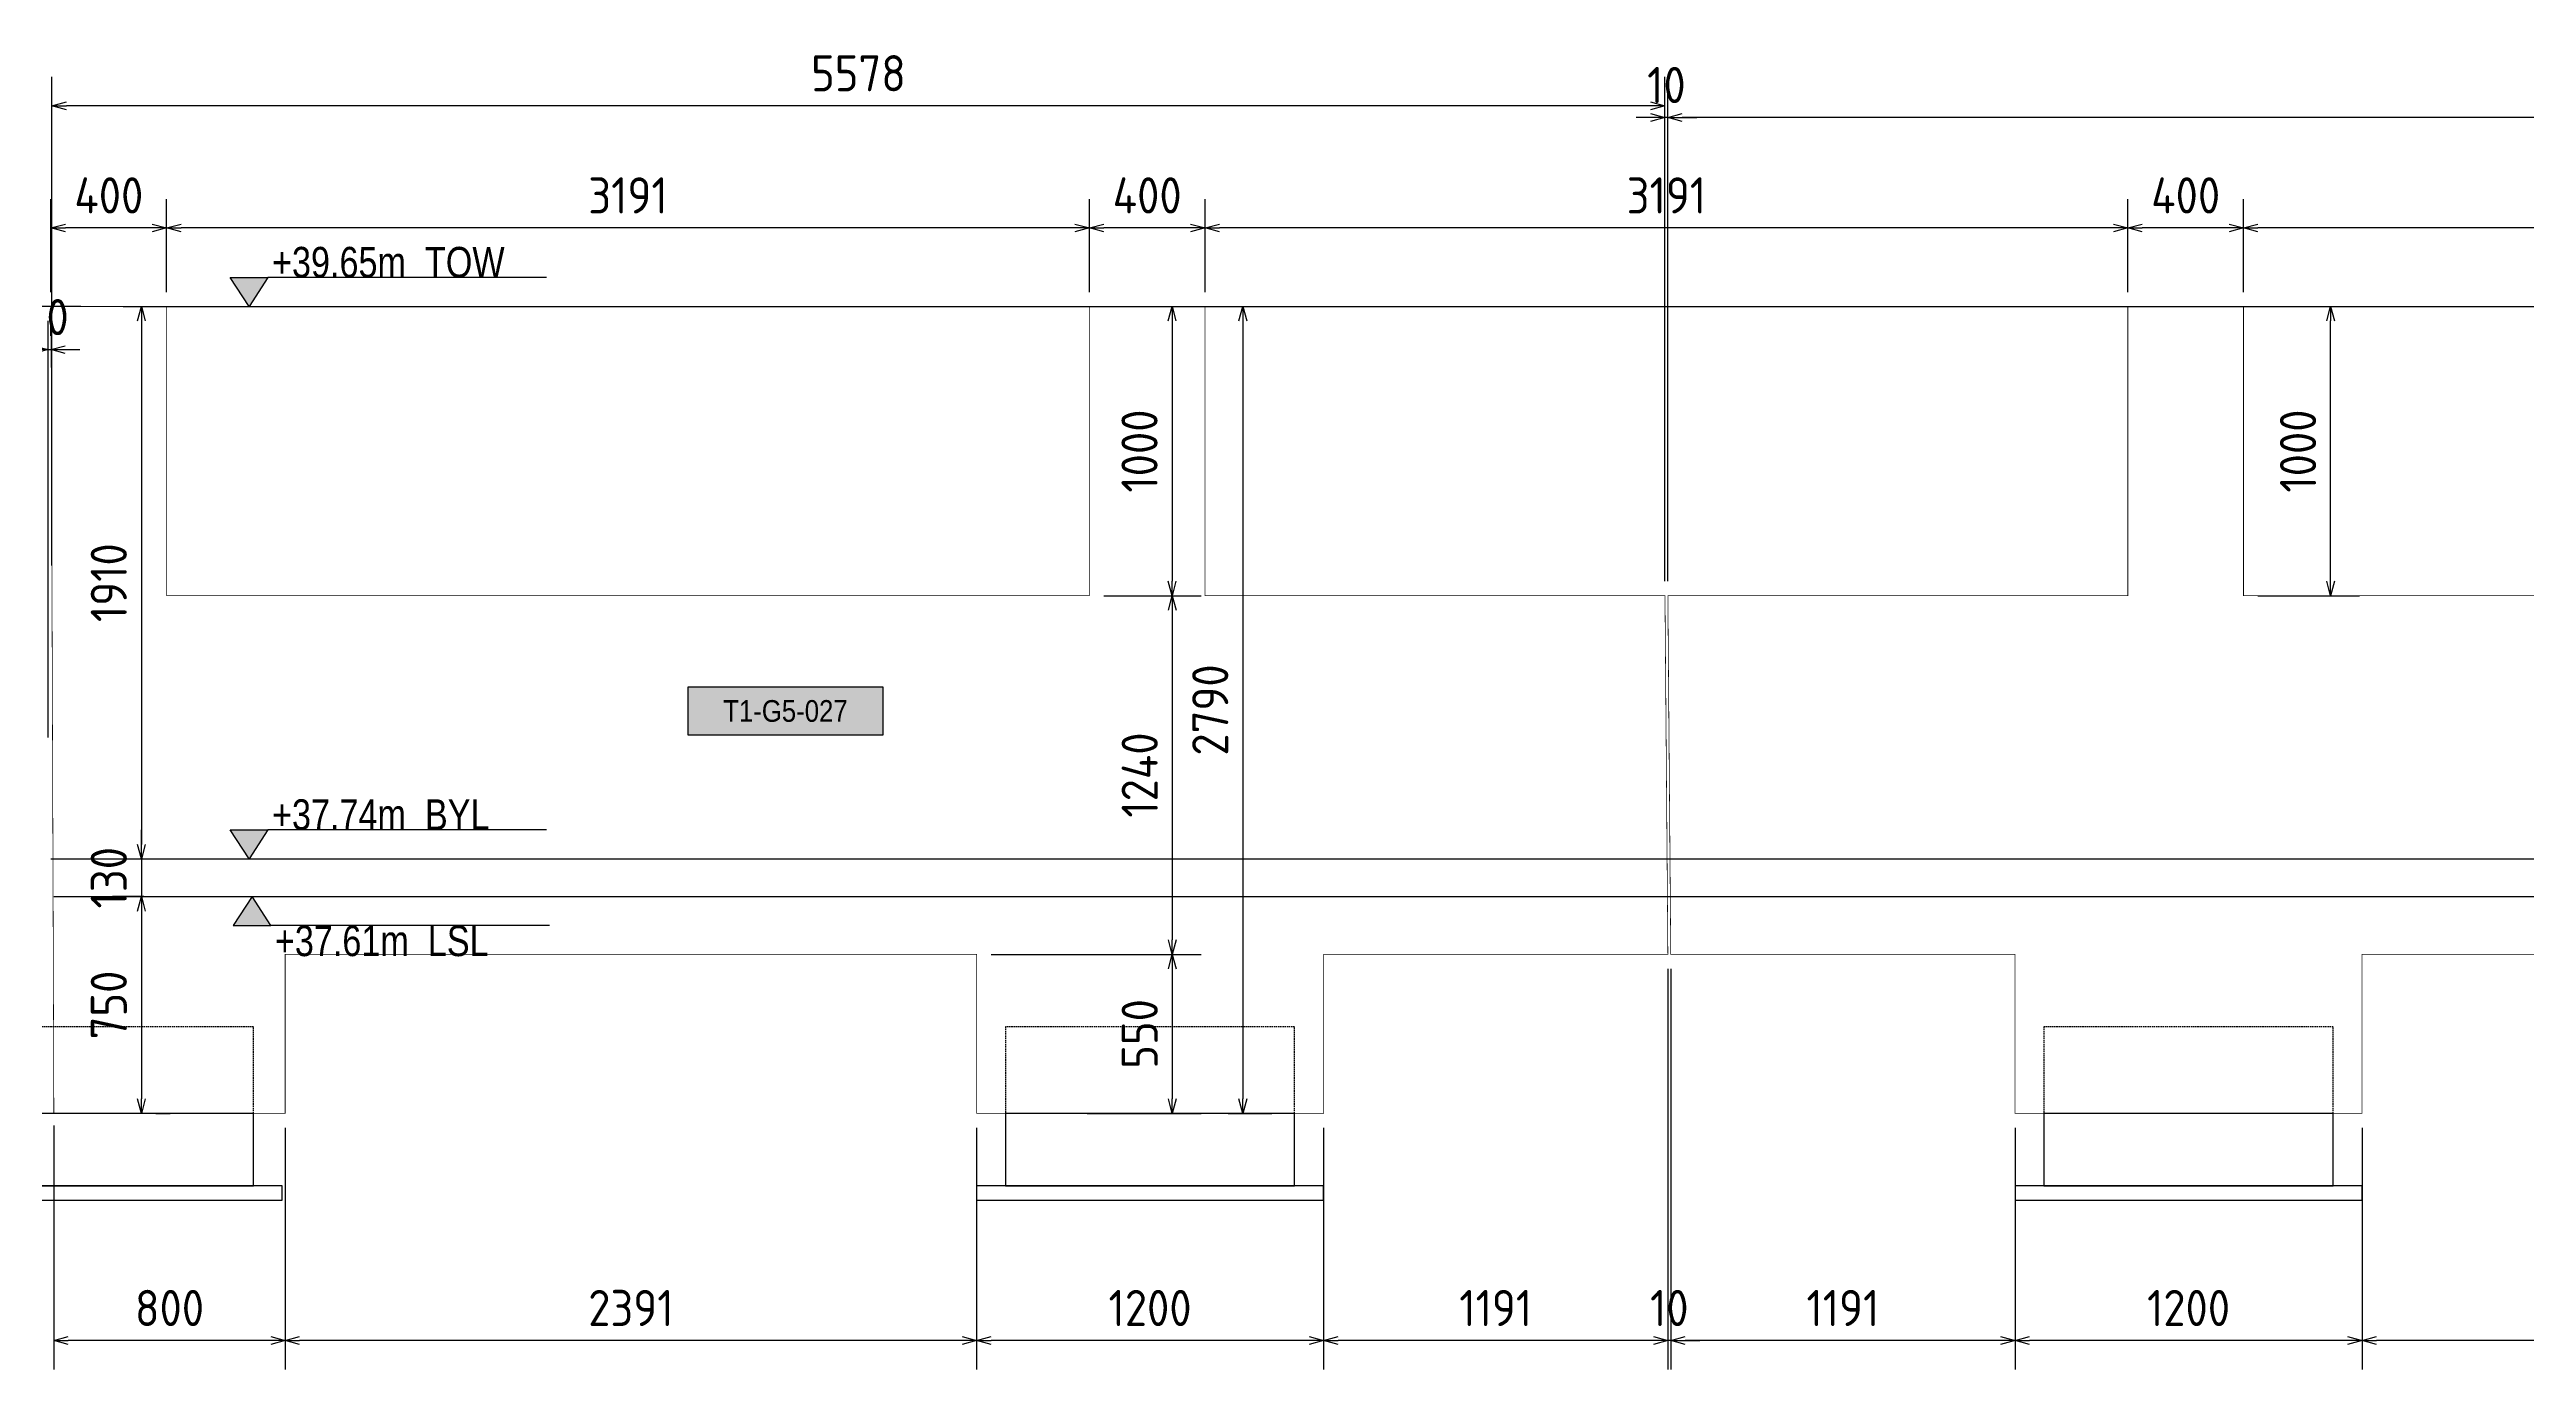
# Model space of a CAD drawing. Header units: centimetres. Extents: x -6122352 to 4157695, y -1694241 to 1947892.
# Drawn here: x 3347518 to 3356084, y -39688 to -35124 of the extents above; entities that cross this region are included whole.
import ezdxf
from ezdxf.enums import TextEntityAlignment as Align

# ---------------------------------------------------------------- set-up
doc = ezdxf.new("R2010")
doc.units = ezdxf.units.CM
doc.header["$MEASUREMENT"] = 0
doc.header["$PDMODE"] = 66
doc.header["$PDSIZE"] = 100
doc.linetypes.add('23585-XR-AR-END-SETTING OUT PLAN$0$HIDDEN', pattern=[0.375, 0.25, -0.125])
doc.linetypes.add('DASHED2', pattern=[0.375, 0.25, -0.125])
for name, color, linetype in [('0-T1-NEW', 7, 'Continuous'), ('00-MI-DIM', 7, 'Continuous'), ('@MI-TYPE-01', 30, 'Continuous'), ('@MI-TYPE-02', 6, 'Continuous'), ('JML-Dimension', 1, 'Continuous'), ('PANEL-TAGS', 7, 'Continuous'), ('SECTION', 130, 'Continuous')]:
    doc.layers.add(name, color=color, linetype=linetype)
doc.styles.add('PANELTAG_STYLE', font='arial.ttf')
doc.styles.add('Schueco-BEMSTIL', font='isocpeur.ttf', dxfattribs={"width": 0.9})
doc.styles.add('txt-Pisa-std', font='arial.ttf', dxfattribs={"width": 0.8})
doc.dimstyles.new('MI- JWC-TXT-2.5 MM', dxfattribs={"dimscale": 1.5, "dimtxt": 2.5, "dimasz": 1, "dimexe": 2, "dimexo": 1, "dimgap": 1, "dimtad": 1, "dimdec": 0, "dimdsep": 46, "dimtxsty": 'Schueco-BEMSTIL', "dimblk": 'OPEN30', "dimcen": 0, "dimdle": 2, "dimclrd": 140, "dimclre": 8, "dimclrt": 40, "dimadec": 0, "dimazin": 2, "dimtfac": 1, "dimtdec": 0, "dimtix": 1, "dimtmove": 2, "dimatfit": 3, "dimldrblk": 'OPEN', "dimfxl": 2, "dimlwd": -1, "dimlwe": -1, "dimarcsym": 0})

# ---------------------------------------------------------------- blocks, each defined once
blk = doc.blocks.new('_Open30')
at = {"color": 0, "linetype": 'ByBlock', "lineweight": -2}
for p, q in [((-1, 0.27), (0, 0)), ((0, 0), (-1, -0.27)), ((0, 0), (-1, 0))]:
    blk.add_line(p, q, dxfattribs=at)
blk = doc.blocks.new('*D2939')
at = {"layer": '00-MI-DIM', "color": 8, "transparency": 16777216}
for p, q in [((3355105.3, -35962), (3355105.3, -35640.4)), ((3358296.2, -35962), (3358296.2, -35640.4))]:
    blk.add_line(p, q, dxfattribs=at)
at = {"layer": '00-MI-DIM', "color": 140, "transparency": 16777216}
blk.add_line((3358246.2, -35740.4), (3355155.3, -35740.4), dxfattribs=at)
at = {"layer": 'Defpoints', "color": 0, "transparency": 16777216}
for p in [(3355105.3, -35740.4), (3355105.3, -36012), (3358296.2, -36012)]:
    blk.add_point(p, dxfattribs=at)
at = {"layer": '00-MI-DIM', "color": 140, "transparency": 16777216, "xscale": 50, "yscale": 50, "zscale": 50, "rotation": 180}
blk.add_blockref('_Open30', (3355105.3, -35740.4), dxfattribs=at)
at = {"layer": '00-MI-DIM', "color": 140, "transparency": 16777216, "xscale": 50, "yscale": 50, "zscale": 50}
blk.add_blockref('_Open30', (3358296.2, -35740.4), dxfattribs=at)
at = {"layer": '00-MI-DIM', "color": 40, "transparency": 16777216, "insert": (3356700.8, -35627.9), "char_height": 125, "attachment_point": 5, "style": 'Schueco-BEMSTIL'}
blk.add_mtext('3191', dxfattribs=at)
blk = doc.blocks.new('_Open')
at = {"color": 0, "linetype": 'ByBlock', "lineweight": -2}
for p, q in [((-1, 0.2), (0, 0)), ((-1, -0.2), (0, 0)), ((0, 0), (-1, 0))]:
    blk.add_line(p, q, dxfattribs=at)
blk = doc.blocks.new('*D2940')
at = {"layer": '00-MI-DIM', "color": 8, "transparency": 16777216}
for p, q in [((3354705.3, -35962), (3354705.3, -35640.4)), ((3355105.3, -35962), (3355105.3, -35640.4))]:
    blk.add_line(p, q, dxfattribs=at)
at = {"layer": '00-MI-DIM', "color": 140, "transparency": 16777216}
blk.add_line((3355055.3, -35740.4), (3354755.3, -35740.4), dxfattribs=at)
at = {"layer": 'Defpoints', "color": 0, "transparency": 16777216}
for p in [(3354705.3, -35740.4), (3354705.3, -36012), (3355105.3, -36012)]:
    blk.add_point(p, dxfattribs=at)
at = {"layer": '00-MI-DIM', "color": 140, "transparency": 16777216, "xscale": 50, "yscale": 50, "zscale": 50, "rotation": 180}
blk.add_blockref('_Open30', (3354705.3, -35740.4), dxfattribs=at)
at = {"layer": '00-MI-DIM', "color": 140, "transparency": 16777216, "xscale": 50, "yscale": 50, "zscale": 50}
blk.add_blockref('_Open30', (3355105.3, -35740.4), dxfattribs=at)
at = {"layer": '00-MI-DIM', "color": 40, "transparency": 16777216, "insert": (3354905.3, -35627.9), "char_height": 125, "attachment_point": 5, "style": 'Schueco-BEMSTIL'}
blk.add_mtext('400', dxfattribs=at)
blk = doc.blocks.new('*D2941')
at = {"layer": '00-MI-DIM', "color": 8, "transparency": 16777216}
for p, q in [((3351513.9, -35962), (3351513.9, -35640.4)), ((3354705.3, -35962), (3354705.3, -35640.4))]:
    blk.add_line(p, q, dxfattribs=at)
at = {"layer": '00-MI-DIM', "color": 140, "transparency": 16777216}
blk.add_line((3354655.3, -35740.4), (3351563.9, -35740.4), dxfattribs=at)
at = {"layer": 'Defpoints', "color": 0, "transparency": 16777216}
for p in [(3351513.9, -35740.4), (3351513.9, -36012), (3354705.3, -36012)]:
    blk.add_point(p, dxfattribs=at)
at = {"layer": '00-MI-DIM', "color": 140, "transparency": 16777216, "xscale": 50, "yscale": 50, "zscale": 50, "rotation": 180}
blk.add_blockref('_Open30', (3351513.9, -35740.4), dxfattribs=at)
at = {"layer": '00-MI-DIM', "color": 140, "transparency": 16777216, "xscale": 50, "yscale": 50, "zscale": 50}
blk.add_blockref('_Open30', (3354705.3, -35740.4), dxfattribs=at)
at = {"layer": '00-MI-DIM', "color": 40, "transparency": 16777216, "insert": (3353109.6, -35627.9), "char_height": 125, "attachment_point": 5, "style": 'Schueco-BEMSTIL'}
blk.add_mtext('3191', dxfattribs=at)
blk = doc.blocks.new('*D2942')
at = {"layer": '00-MI-DIM', "color": 8, "transparency": 16777216}
for p, q in [((3351113.9, -35962), (3351113.9, -35640.4)), ((3351513.9, -35962), (3351513.9, -35640.4))]:
    blk.add_line(p, q, dxfattribs=at)
at = {"layer": '00-MI-DIM', "color": 140, "transparency": 16777216}
blk.add_line((3351463.9, -35740.4), (3351163.9, -35740.4), dxfattribs=at)
at = {"layer": 'Defpoints', "color": 0, "transparency": 16777216}
for p in [(3351113.9, -35740.4), (3351113.9, -36012), (3351513.9, -36012)]:
    blk.add_point(p, dxfattribs=at)
at = {"layer": '00-MI-DIM', "color": 140, "transparency": 16777216, "xscale": 50, "yscale": 50, "zscale": 50, "rotation": 180}
blk.add_blockref('_Open30', (3351113.9, -35740.4), dxfattribs=at)
at = {"layer": '00-MI-DIM', "color": 140, "transparency": 16777216, "xscale": 50, "yscale": 50, "zscale": 50}
blk.add_blockref('_Open30', (3351513.9, -35740.4), dxfattribs=at)
at = {"layer": '00-MI-DIM', "color": 40, "transparency": 16777216, "insert": (3351313.9, -35627.9), "char_height": 125, "attachment_point": 5, "style": 'Schueco-BEMSTIL'}
blk.add_mtext('400', dxfattribs=at)
blk = doc.blocks.new('*D2943')
at = {"layer": '00-MI-DIM', "color": 8, "transparency": 16777216}
for p, q in [((3347922.9, -35962), (3347922.9, -35640.4)), ((3351113.9, -35962), (3351113.9, -35640.4))]:
    blk.add_line(p, q, dxfattribs=at)
at = {"layer": '00-MI-DIM', "color": 140, "transparency": 16777216}
blk.add_line((3351063.9, -35740.4), (3347972.9, -35740.4), dxfattribs=at)
at = {"layer": 'Defpoints', "color": 0, "transparency": 16777216}
for p in [(3347922.9, -35740.4), (3347922.9, -36012), (3351113.9, -36012)]:
    blk.add_point(p, dxfattribs=at)
at = {"layer": '00-MI-DIM', "color": 140, "transparency": 16777216, "xscale": 50, "yscale": 50, "zscale": 50, "rotation": 180}
blk.add_blockref('_Open30', (3347922.9, -35740.4), dxfattribs=at)
at = {"layer": '00-MI-DIM', "color": 140, "transparency": 16777216, "xscale": 50, "yscale": 50, "zscale": 50}
blk.add_blockref('_Open30', (3351113.9, -35740.4), dxfattribs=at)
at = {"layer": '00-MI-DIM', "color": 40, "transparency": 16777216, "insert": (3349518.4, -35627.9), "char_height": 125, "attachment_point": 5, "style": 'Schueco-BEMSTIL'}
blk.add_mtext('3191', dxfattribs=at)
blk = doc.blocks.new('*D2944')
at = {"layer": '00-MI-DIM', "color": 8, "transparency": 16777216}
for p, q in [((3347522.9, -35962), (3347522.9, -35640.4)), ((3347922.9, -35962), (3347922.9, -35640.4))]:
    blk.add_line(p, q, dxfattribs=at)
at = {"layer": '00-MI-DIM', "color": 140, "transparency": 16777216}
blk.add_line((3347872.9, -35740.4), (3347572.9, -35740.4), dxfattribs=at)
at = {"layer": 'Defpoints', "color": 0, "transparency": 16777216}
for p in [(3347522.9, -35740.4), (3347522.9, -36012), (3347922.9, -36012)]:
    blk.add_point(p, dxfattribs=at)
at = {"layer": '00-MI-DIM', "color": 140, "transparency": 16777216, "xscale": 50, "yscale": 50, "zscale": 50, "rotation": 180}
blk.add_blockref('_Open30', (3347522.9, -35740.4), dxfattribs=at)
at = {"layer": '00-MI-DIM', "color": 140, "transparency": 16777216, "xscale": 50, "yscale": 50, "zscale": 50}
blk.add_blockref('_Open30', (3347922.9, -35740.4), dxfattribs=at)
at = {"layer": '00-MI-DIM', "color": 40, "transparency": 16777216, "insert": (3347722.9, -35627.9), "char_height": 125, "attachment_point": 5, "style": 'Schueco-BEMSTIL'}
blk.add_mtext('400', dxfattribs=at)
blk = doc.blocks.new('*D2921')
at = {"layer": '00-MI-DIM', "color": 8, "transparency": 16777216}
for p, q in [((3353114.6, -36962), (3353114.6, -35258.7)), ((3360286.7, -36962), (3360286.7, -35258.7))]:
    blk.add_line(p, q, dxfattribs=at)
at = {"layer": '00-MI-DIM', "color": 140, "transparency": 16777216}
blk.add_line((3360236.7, -35358.7), (3353164.6, -35358.7), dxfattribs=at)
at = {"layer": 'Defpoints', "color": 0, "transparency": 16777216}
for p in [(3353114.6, -35358.7), (3353114.6, -37012), (3360286.7, -37012)]:
    blk.add_point(p, dxfattribs=at)
at = {"layer": '00-MI-DIM', "color": 140, "transparency": 16777216, "xscale": 50, "yscale": 50, "zscale": 50, "rotation": 180}
blk.add_blockref('_Open30', (3353114.6, -35358.7), dxfattribs=at)
at = {"layer": '00-MI-DIM', "color": 140, "transparency": 16777216, "xscale": 50, "yscale": 50, "zscale": 50}
blk.add_blockref('_Open30', (3360286.7, -35358.7), dxfattribs=at)
at = {"layer": '00-MI-DIM', "color": 40, "transparency": 16777216, "insert": (3356700.7, -35246.2), "char_height": 125, "attachment_point": 5, "style": 'Schueco-BEMSTIL'}
blk.add_mtext('7172', dxfattribs=at)
blk = doc.blocks.new('*D2922')
at = {"layer": '00-MI-DIM', "color": 8, "transparency": 16777216}
for p, q in [((3353104.6, -36962), (3353104.6, -35258.7)), ((3353114.6, -36962), (3353114.6, -35258.7))]:
    blk.add_line(p, q, dxfattribs=at)
at = {"layer": '00-MI-DIM', "color": 140, "transparency": 16777216}
for p, q in [((3353054.6, -35358.7), (3353004.6, -35358.7)), ((3353114.6, -35358.7), (3353104.6, -35358.7)), ((3353164.6, -35358.7), (3353214.6, -35358.7))]:
    blk.add_line(p, q, dxfattribs=at)
at = {"layer": 'Defpoints', "color": 0, "transparency": 16777216}
for p in [(3353104.6, -35358.7), (3353104.6, -37012), (3353114.6, -37012)]:
    blk.add_point(p, dxfattribs=at)
at = {"layer": '00-MI-DIM', "color": 140, "transparency": 16777216, "xscale": 50, "yscale": 50, "zscale": 50}
blk.add_blockref('_Open30', (3353104.6, -35358.7), dxfattribs=at)
at = {"layer": '00-MI-DIM', "color": 140, "transparency": 16777216, "xscale": 50, "yscale": 50, "zscale": 50, "rotation": 180}
blk.add_blockref('_Open30', (3353114.6, -35358.7), dxfattribs=at)
at = {"layer": '00-MI-DIM', "color": 40, "transparency": 16777216, "insert": (3353109.6, -35246.2), "char_height": 125, "attachment_point": 5, "style": 'Schueco-BEMSTIL'}
blk.add_mtext('10', dxfattribs=at)
blk = doc.blocks.new('*D2923')
at = {"layer": '00-MI-DIM', "color": 8, "transparency": 16777216}
for p, q in [((3347526.3, -36907.8), (3347526.3, -35218.1)), ((3353104.6, -36962), (3353104.6, -35218.1))]:
    blk.add_line(p, q, dxfattribs=at)
at = {"layer": '00-MI-DIM', "color": 140, "transparency": 16777216}
blk.add_line((3353054.6, -35318.1), (3347576.3, -35318.1), dxfattribs=at)
at = {"layer": 'Defpoints', "color": 0, "transparency": 16777216}
for p in [(3347526.3, -35318.1), (3347526.3, -36957.8), (3353104.6, -37012)]:
    blk.add_point(p, dxfattribs=at)
at = {"layer": '00-MI-DIM', "color": 140, "transparency": 16777216, "xscale": 50, "yscale": 50, "zscale": 50, "rotation": 180}
blk.add_blockref('_Open30', (3347526.3, -35318.1), dxfattribs=at)
at = {"layer": '00-MI-DIM', "color": 140, "transparency": 16777216, "xscale": 50, "yscale": 50, "zscale": 50}
blk.add_blockref('_Open30', (3353104.6, -35318.1), dxfattribs=at)
at = {"layer": '00-MI-DIM', "color": 40, "transparency": 16777216, "insert": (3350315.5, -35205.6), "char_height": 125, "attachment_point": 5, "style": 'Schueco-BEMSTIL'}
blk.add_mtext('5578', dxfattribs=at)
blk = doc.blocks.new('*D2884')
at = {"layer": '00-MI-DIM', "color": 8, "transparency": 16777216}
for p, q in [((3355515.3, -38852.3), (3355515.3, -39687.5)), ((3357906.2, -38852.3), (3357906.2, -39687.5))]:
    blk.add_line(p, q, dxfattribs=at)
at = {"layer": '00-MI-DIM', "color": 140, "transparency": 16777216}
blk.add_line((3357856.2, -39587.5), (3355565.3, -39587.5), dxfattribs=at)
at = {"layer": 'Defpoints', "color": 0, "transparency": 16777216}
for p in [(3355515.3, -38802.3), (3357906.2, -38802.3), (3355515.3, -39587.5)]:
    blk.add_point(p, dxfattribs=at)
at = {"layer": '00-MI-DIM', "color": 140, "transparency": 16777216, "xscale": 50, "yscale": 50, "zscale": 50, "rotation": 180}
blk.add_blockref('_Open30', (3355515.3, -39587.5), dxfattribs=at)
at = {"layer": '00-MI-DIM', "color": 140, "transparency": 16777216, "xscale": 50, "yscale": 50, "zscale": 50}
blk.add_blockref('_Open30', (3357906.2, -39587.5), dxfattribs=at)
at = {"layer": '00-MI-DIM', "color": 40, "transparency": 16777216, "insert": (3356710.7, -39475), "char_height": 125, "attachment_point": 5, "style": 'Schueco-BEMSTIL'}
blk.add_mtext('2391', dxfattribs=at)
blk = doc.blocks.new('*D2885')
at = {"layer": '00-MI-DIM', "color": 8, "transparency": 16777216}
for p, q in [((3354315.4, -38852.3), (3354315.4, -39687.5)), ((3355515.3, -38852.3), (3355515.3, -39687.5))]:
    blk.add_line(p, q, dxfattribs=at)
at = {"layer": '00-MI-DIM', "color": 140, "transparency": 16777216}
blk.add_line((3355465.3, -39587.5), (3354365.4, -39587.5), dxfattribs=at)
at = {"layer": 'Defpoints', "color": 0, "transparency": 16777216}
for p in [(3354315.4, -38802.3), (3355515.3, -38802.3), (3354315.4, -39587.5)]:
    blk.add_point(p, dxfattribs=at)
at = {"layer": '00-MI-DIM', "color": 140, "transparency": 16777216, "xscale": 50, "yscale": 50, "zscale": 50, "rotation": 180}
blk.add_blockref('_Open30', (3354315.4, -39587.5), dxfattribs=at)
at = {"layer": '00-MI-DIM', "color": 140, "transparency": 16777216, "xscale": 50, "yscale": 50, "zscale": 50}
blk.add_blockref('_Open30', (3355515.3, -39587.5), dxfattribs=at)
at = {"layer": '00-MI-DIM', "color": 40, "transparency": 16777216, "insert": (3354915.3, -39475), "char_height": 125, "attachment_point": 5, "style": 'Schueco-BEMSTIL'}
blk.add_mtext('1200', dxfattribs=at)
blk = doc.blocks.new('*D2886')
at = {"layer": '00-MI-DIM', "color": 8, "transparency": 16777216}
for p, q in [((3353124.6, -38302.3), (3353124.6, -39687.5)), ((3354315.4, -38852.3), (3354315.4, -39687.5))]:
    blk.add_line(p, q, dxfattribs=at)
at = {"layer": '00-MI-DIM', "color": 140, "transparency": 16777216}
blk.add_line((3354265.4, -39587.5), (3353174.6, -39587.5), dxfattribs=at)
at = {"layer": 'Defpoints', "color": 0, "transparency": 16777216}
for p in [(3353124.6, -38252.3), (3354315.4, -38802.3), (3353124.6, -39587.5)]:
    blk.add_point(p, dxfattribs=at)
at = {"layer": '00-MI-DIM', "color": 140, "transparency": 16777216, "xscale": 50, "yscale": 50, "zscale": 50, "rotation": 180}
blk.add_blockref('_Open30', (3353124.6, -39587.5), dxfattribs=at)
at = {"layer": '00-MI-DIM', "color": 140, "transparency": 16777216, "xscale": 50, "yscale": 50, "zscale": 50}
blk.add_blockref('_Open30', (3354315.4, -39587.5), dxfattribs=at)
at = {"layer": '00-MI-DIM', "color": 40, "transparency": 16777216, "insert": (3353720, -39475), "char_height": 125, "attachment_point": 5, "style": 'Schueco-BEMSTIL'}
blk.add_mtext('1191', dxfattribs=at)
blk = doc.blocks.new('*D2887')
at = {"layer": '00-MI-DIM', "color": 8, "transparency": 16777216}
for p, q in [((3353114.6, -38302.3), (3353114.6, -39687.5)), ((3353124.6, -38302.3), (3353124.6, -39687.5))]:
    blk.add_line(p, q, dxfattribs=at)
at = {"layer": '00-MI-DIM', "color": 140, "transparency": 16777216}
for p, q in [((3353064.6, -39587.5), (3353014.6, -39587.5)), ((3353124.6, -39587.5), (3353114.6, -39587.5)), ((3353174.6, -39587.5), (3353224.6, -39587.5))]:
    blk.add_line(p, q, dxfattribs=at)
at = {"layer": 'Defpoints', "color": 0, "transparency": 16777216}
for p in [(3353114.6, -38252.3), (3353124.6, -38252.3), (3353114.6, -39587.5)]:
    blk.add_point(p, dxfattribs=at)
at = {"layer": '00-MI-DIM', "color": 140, "transparency": 16777216, "xscale": 50, "yscale": 50, "zscale": 50}
blk.add_blockref('_Open30', (3353114.6, -39587.5), dxfattribs=at)
at = {"layer": '00-MI-DIM', "color": 140, "transparency": 16777216, "xscale": 50, "yscale": 50, "zscale": 50, "rotation": 180}
blk.add_blockref('_Open30', (3353124.6, -39587.5), dxfattribs=at)
at = {"layer": '00-MI-DIM', "color": 40, "transparency": 16777216, "insert": (3353119.6, -39475), "char_height": 125, "attachment_point": 5, "style": 'Schueco-BEMSTIL'}
blk.add_mtext('10', dxfattribs=at)
blk = doc.blocks.new('*D2888')
at = {"layer": '00-MI-DIM', "color": 8, "transparency": 16777216}
for p, q in [((3353114.6, -38302.3), (3353114.6, -39687.5)), ((3351923.9, -38852.3), (3351923.9, -39687.5))]:
    blk.add_line(p, q, dxfattribs=at)
at = {"layer": '00-MI-DIM', "color": 140, "transparency": 16777216}
blk.add_line((3353064.6, -39587.5), (3351973.9, -39587.5), dxfattribs=at)
at = {"layer": 'Defpoints', "color": 0, "transparency": 16777216}
for p in [(3353114.6, -38252.3), (3351923.9, -38802.3), (3351923.9, -39587.5)]:
    blk.add_point(p, dxfattribs=at)
at = {"layer": '00-MI-DIM', "color": 140, "transparency": 16777216, "xscale": 50, "yscale": 50, "zscale": 50, "rotation": 180}
blk.add_blockref('_Open30', (3351923.9, -39587.5), dxfattribs=at)
at = {"layer": '00-MI-DIM', "color": 140, "transparency": 16777216, "xscale": 50, "yscale": 50, "zscale": 50}
blk.add_blockref('_Open30', (3353114.6, -39587.5), dxfattribs=at)
at = {"layer": '00-MI-DIM', "color": 40, "transparency": 16777216, "insert": (3352519.3, -39475), "char_height": 125, "attachment_point": 5, "style": 'Schueco-BEMSTIL'}
blk.add_mtext('1191', dxfattribs=at)
blk = doc.blocks.new('*D2889')
at = {"layer": '00-MI-DIM', "color": 8, "transparency": 16777216}
for p, q in [((3350723.9, -38852.3), (3350723.9, -39687.5)), ((3351923.9, -38852.3), (3351923.9, -39687.5))]:
    blk.add_line(p, q, dxfattribs=at)
at = {"layer": '00-MI-DIM', "color": 140, "transparency": 16777216}
blk.add_line((3351873.9, -39587.5), (3350773.9, -39587.5), dxfattribs=at)
at = {"layer": 'Defpoints', "color": 0, "transparency": 16777216}
for p in [(3350723.9, -38802.3), (3351923.9, -38802.3), (3350723.9, -39587.5)]:
    blk.add_point(p, dxfattribs=at)
at = {"layer": '00-MI-DIM', "color": 140, "transparency": 16777216, "xscale": 50, "yscale": 50, "zscale": 50, "rotation": 180}
blk.add_blockref('_Open30', (3350723.9, -39587.5), dxfattribs=at)
at = {"layer": '00-MI-DIM', "color": 140, "transparency": 16777216, "xscale": 50, "yscale": 50, "zscale": 50}
blk.add_blockref('_Open30', (3351923.9, -39587.5), dxfattribs=at)
at = {"layer": '00-MI-DIM', "color": 40, "transparency": 16777216, "insert": (3351323.9, -39475), "char_height": 125, "attachment_point": 5, "style": 'Schueco-BEMSTIL'}
blk.add_mtext('1200', dxfattribs=at)
blk = doc.blocks.new('*D2890')
at = {"layer": '00-MI-DIM', "color": 8, "transparency": 16777216}
for p, q in [((3348332.9, -38852.3), (3348332.9, -39687.5)), ((3350723.9, -38852.3), (3350723.9, -39687.5))]:
    blk.add_line(p, q, dxfattribs=at)
at = {"layer": '00-MI-DIM', "color": 140, "transparency": 16777216}
blk.add_line((3350673.9, -39587.5), (3348382.9, -39587.5), dxfattribs=at)
at = {"layer": 'Defpoints', "color": 0, "transparency": 16777216}
for p in [(3348332.9, -38802.3), (3350723.9, -38802.3), (3348332.9, -39587.5)]:
    blk.add_point(p, dxfattribs=at)
at = {"layer": '00-MI-DIM', "color": 140, "transparency": 16777216, "xscale": 50, "yscale": 50, "zscale": 50, "rotation": 180}
blk.add_blockref('_Open30', (3348332.9, -39587.5), dxfattribs=at)
at = {"layer": '00-MI-DIM', "color": 140, "transparency": 16777216, "xscale": 50, "yscale": 50, "zscale": 50}
blk.add_blockref('_Open30', (3350723.9, -39587.5), dxfattribs=at)
at = {"layer": '00-MI-DIM', "color": 40, "transparency": 16777216, "insert": (3349528.4, -39475), "char_height": 125, "attachment_point": 5, "style": 'Schueco-BEMSTIL'}
blk.add_mtext('2391', dxfattribs=at)
blk = doc.blocks.new('*D2891')
at = {"layer": '00-MI-DIM', "color": 8, "transparency": 16777216}
for p, q in [((3347532.9, -38844.3), (3347532.9, -39687.5)), ((3348332.9, -38852.3), (3348332.9, -39687.5))]:
    blk.add_line(p, q, dxfattribs=at)
at = {"layer": '00-MI-DIM', "color": 140, "transparency": 16777216}
blk.add_line((3348282.9, -39587.5), (3347582.9, -39587.5), dxfattribs=at)
at = {"layer": 'Defpoints', "color": 0, "transparency": 16777216}
for p in [(3347532.9, -38794.3), (3348332.9, -38802.3), (3347532.9, -39587.5)]:
    blk.add_point(p, dxfattribs=at)
at = {"layer": '00-MI-DIM', "color": 140, "transparency": 16777216, "xscale": 50, "yscale": 50, "zscale": 50, "rotation": 180}
blk.add_blockref('_Open30', (3347532.9, -39587.5), dxfattribs=at)
at = {"layer": '00-MI-DIM', "color": 140, "transparency": 16777216, "xscale": 50, "yscale": 50, "zscale": 50}
blk.add_blockref('_Open30', (3348332.9, -39587.5), dxfattribs=at)
at = {"layer": '00-MI-DIM', "color": 40, "transparency": 16777216, "insert": (3347932.9, -39475), "char_height": 125, "attachment_point": 5, "style": 'Schueco-BEMSTIL'}
blk.add_mtext('800', dxfattribs=at)
blk = doc.blocks.new('*D2876')
at = {"layer": '00-MI-DIM', "color": 8, "transparency": 16777216}
for p, q in [((3351280, -36012), (3351499.9, -36012)), ((3351163.9, -37012), (3351499.9, -37012))]:
    blk.add_line(p, q, dxfattribs=at)
at = {"layer": '00-MI-DIM', "color": 140, "transparency": 16777216}
blk.add_line((3351399.9, -36062), (3351399.9, -36962), dxfattribs=at)
at = {"layer": 'Defpoints', "color": 0, "transparency": 16777216}
for p in [(3351230, -36012), (3351113.9, -37012), (3351399.9, -37012)]:
    blk.add_point(p, dxfattribs=at)
at = {"layer": '00-MI-DIM', "color": 140, "transparency": 16777216, "xscale": 50, "yscale": 50, "zscale": 50}
for p, rotation in [((3351399.9, -36012), 90), ((3351399.9, -37012), 270)]:
    blk.add_blockref('_Open30', p, dxfattribs=dict(at, rotation=rotation))
at = {"layer": '00-MI-DIM', "color": 40, "transparency": 16777216, "insert": (3351287.4, -36512), "char_height": 125, "attachment_point": 5, "rotation": 90, "style": 'Schueco-BEMSTIL'}
blk.add_mtext('1000', dxfattribs=at)
blk = doc.blocks.new('*D2877')
at = {"layer": '00-MI-DIM', "color": 8, "transparency": 16777216}
for p, q in [((3351163.9, -37012), (3351500.6, -37012)), ((3350773.9, -38252.3), (3351500.6, -38252.3))]:
    blk.add_line(p, q, dxfattribs=at)
at = {"layer": '00-MI-DIM', "color": 140, "transparency": 16777216}
blk.add_line((3351400.6, -37062), (3351400.6, -38202.3), dxfattribs=at)
at = {"layer": 'Defpoints', "color": 0, "transparency": 16777216}
for p in [(3351113.9, -37012), (3350723.9, -38252.3), (3351400.6, -38252.3)]:
    blk.add_point(p, dxfattribs=at)
at = {"layer": '00-MI-DIM', "color": 140, "transparency": 16777216, "xscale": 50, "yscale": 50, "zscale": 50}
for p, rotation in [((3351400.6, -37012), 90), ((3351400.6, -38252.3), 270)]:
    blk.add_blockref('_Open30', p, dxfattribs=dict(at, rotation=rotation))
at = {"layer": '00-MI-DIM', "color": 40, "transparency": 16777216, "insert": (3351288.1, -37632.2), "char_height": 125, "attachment_point": 5, "rotation": 90, "style": 'Schueco-BEMSTIL'}
blk.add_mtext('1240', dxfattribs=at)
blk = doc.blocks.new('*D2878')
at = {"layer": '00-MI-DIM', "color": 8, "transparency": 16777216}
for p, q in [((3350773.9, -38252.3), (3351500.6, -38252.3)), ((3351106.8, -38802.3), (3351500.6, -38802.3))]:
    blk.add_line(p, q, dxfattribs=at)
at = {"layer": '00-MI-DIM', "color": 140, "transparency": 16777216}
blk.add_line((3351400.6, -38302.3), (3351400.6, -38752.3), dxfattribs=at)
at = {"layer": 'Defpoints', "color": 0, "transparency": 16777216}
for p in [(3350723.9, -38252.3), (3351056.8, -38802.3), (3351400.6, -38802.3)]:
    blk.add_point(p, dxfattribs=at)
at = {"layer": '00-MI-DIM', "color": 140, "transparency": 16777216, "xscale": 50, "yscale": 50, "zscale": 50}
for p, rotation in [((3351400.6, -38252.3), 90), ((3351400.6, -38802.3), 270)]:
    blk.add_blockref('_Open30', p, dxfattribs=dict(at, rotation=rotation))
at = {"layer": '00-MI-DIM', "color": 40, "transparency": 16777216, "insert": (3351288.1, -38527.3), "char_height": 125, "attachment_point": 5, "rotation": 90, "style": 'Schueco-BEMSTIL'}
blk.add_mtext('550', dxfattribs=at)
blk = doc.blocks.new('T1-FOOTING ELEVATION')
at = {"color": 9}
blk.add_lwpolyline([(-600, -250), (600, -250), (600, -300), (-600, -300)], close=True, dxfattribs=at)
at = {"layer": '@MI-TYPE-01', "color": 114, "linetype": '23585-XR-AR-END-SETTING OUT PLAN$0$HIDDEN', "ltscale": 20, "true_color": 0x139b48}
blk.add_lwpolyline([(-500, 0), (-500, 300), (500, 300), (500, 0)], dxfattribs=at)
at = {"layer": '@MI-TYPE-01', "color": 114, "true_color": 0x139b48}
blk.add_lwpolyline([(-500, 0), (500, 0), (500, -250), (-500, -250)], close=True, dxfattribs=at)
blk = doc.blocks.new('*U1106')
at = {"layer": 'JML-Dimension'}
h = blk.add_hatch(color=10, dxfattribs=at)
h.dxf.hatch_style = 1
h.paths.add_polyline_path([(0, 0), (-1.54, 2.37), (1.54, 2.37)])
blk.add_line((24.31, 2.37), (1.54, 2.37), dxfattribs=at)
blk.add_lwpolyline([(0, 0), (-1.54, 2.37), (1.54, 2.37), (0, 0)], dxfattribs=at)
at = {"color": 5, "style": 'txt-Pisa-std', "width": 0.8}
blk.add_attdef('+0.0', text='', height=2.5, dxfattribs=at).set_placement((1.87, 2.37), align=Align.BOTTOM_LEFT)
blk = doc.blocks.new('*D2949')
at = {"layer": '@MI-TYPE-02', "color": 8, "transparency": 16777216}
for p, q in [((3347772.9, -36012), (3347935.4, -36012)), ((3347772.9, -37922), (3347935.4, -37922))]:
    blk.add_line(p, q, dxfattribs=at)
at = {"layer": '@MI-TYPE-02', "color": 140, "transparency": 16777216}
blk.add_line((3347835.4, -36062), (3347835.4, -37872), dxfattribs=at)
at = {"layer": 'Defpoints', "color": 0, "transparency": 16777216}
for p in [(3347722.9, -36012), (3347722.9, -37922), (3347835.4, -37922)]:
    blk.add_point(p, dxfattribs=at)
at = {"layer": '@MI-TYPE-02', "color": 140, "transparency": 16777216, "xscale": 50, "yscale": 50, "zscale": 50}
for p, rotation in [((3347835.4, -36012), 90), ((3347835.4, -37922), 270)]:
    blk.add_blockref('_Open30', p, dxfattribs=dict(at, rotation=rotation))
at = {"layer": '@MI-TYPE-02', "color": 40, "transparency": 16777216, "insert": (3347722.9, -36967), "char_height": 125, "attachment_point": 5, "rotation": 90, "style": 'Schueco-BEMSTIL'}
blk.add_mtext('1910', dxfattribs=at)
blk = doc.blocks.new('*D2950')
at = {"layer": '@MI-TYPE-02', "color": 140, "transparency": 16777216}
for p, q in [((3347835.4, -37872), (3347835.4, -37822)), ((3347835.4, -37922), (3347835.4, -38052.3)), ((3347835.4, -38102.3), (3347835.4, -38152.3))]:
    blk.add_line(p, q, dxfattribs=at)
at = {"layer": '@MI-TYPE-02', "color": 8, "transparency": 16777216}
for p, q in [((3347772.9, -37922), (3347935.4, -37922)), ((3347843.6, -38052.3), (3347735.4, -38052.3))]:
    blk.add_line(p, q, dxfattribs=at)
at = {"layer": 'Defpoints', "color": 0, "transparency": 16777216}
for p in [(3347722.9, -37922), (3347835.4, -38052.3), (3347893.6, -38052.3)]:
    blk.add_point(p, dxfattribs=at)
at = {"layer": '@MI-TYPE-02', "color": 140, "transparency": 16777216, "xscale": 50, "yscale": 50, "zscale": 50}
for p, rotation in [((3347835.4, -37922), 270), ((3347835.4, -38052.3), 90)]:
    blk.add_blockref('_Open30', p, dxfattribs=dict(at, rotation=rotation))
at = {"layer": '@MI-TYPE-02', "color": 40, "transparency": 16777216, "insert": (3347722.9, -37987.2), "char_height": 125, "attachment_point": 5, "rotation": 90, "style": 'Schueco-BEMSTIL'}
blk.add_mtext('130', dxfattribs=at)
blk = doc.blocks.new('*D2951')
at = {"layer": '@MI-TYPE-02', "color": 8, "transparency": 16777216}
for p, q in [((3347843.6, -38052.3), (3347735.4, -38052.3)), ((3347885.4, -38802.3), (3347935.4, -38802.3))]:
    blk.add_line(p, q, dxfattribs=at)
at = {"layer": '@MI-TYPE-02', "color": 140, "transparency": 16777216}
blk.add_line((3347835.4, -38102.3), (3347835.4, -38752.3), dxfattribs=at)
at = {"layer": 'Defpoints', "color": 0, "transparency": 16777216}
for p in [(3347893.6, -38052.3), (3347835.4, -38802.3), (3347835.4, -38802.3)]:
    blk.add_point(p, dxfattribs=at)
at = {"layer": '@MI-TYPE-02', "color": 140, "transparency": 16777216, "xscale": 50, "yscale": 50, "zscale": 50}
for p, rotation in [((3347835.4, -38052.3), 90), ((3347835.4, -38802.3), 270)]:
    blk.add_blockref('_Open30', p, dxfattribs=dict(at, rotation=rotation))
at = {"layer": '@MI-TYPE-02', "color": 40, "transparency": 16777216, "insert": (3347722.9, -38427.3), "char_height": 125, "attachment_point": 5, "rotation": 90, "style": 'Schueco-BEMSTIL'}
blk.add_mtext('750', dxfattribs=at)
blk = doc.blocks.new('*D2948')
at = {"layer": '@MI-TYPE-02', "color": 8, "transparency": 16777216}
for p, q in [((3355155.3, -36012), (3355506.5, -36012)), ((3355155.3, -37012), (3355506.5, -37012))]:
    blk.add_line(p, q, dxfattribs=at)
at = {"layer": '@MI-TYPE-02', "color": 140, "transparency": 16777216}
blk.add_line((3355406.5, -36962), (3355406.5, -36062), dxfattribs=at)
at = {"layer": 'Defpoints', "color": 0, "transparency": 16777216}
for p in [(3355105.3, -36012), (3355406.5, -36012), (3355105.3, -37012)]:
    blk.add_point(p, dxfattribs=at)
at = {"layer": '@MI-TYPE-02', "color": 140, "transparency": 16777216, "xscale": 50, "yscale": 50, "zscale": 50}
for p, rotation in [((3355406.5, -36012), 90), ((3355406.5, -37012), 270)]:
    blk.add_blockref('_Open30', p, dxfattribs=dict(at, rotation=rotation))
at = {"layer": '@MI-TYPE-02', "color": 40, "transparency": 16777216, "insert": (3355294, -36512), "char_height": 125, "attachment_point": 5, "rotation": 90, "style": 'Schueco-BEMSTIL'}
blk.add_mtext('1000', dxfattribs=at)
blk = doc.blocks.new('*D2955')
at = {"layer": '@MI-TYPE-02', "color": 8, "transparency": 16777216}
for p, q in [((3351549.9, -36012), (3351744.5, -36012)), ((3351593.5, -38802.3), (3351744.5, -38802.3))]:
    blk.add_line(p, q, dxfattribs=at)
at = {"layer": '@MI-TYPE-02', "color": 140, "transparency": 16777216}
blk.add_line((3351644.5, -36062), (3351644.5, -38752.3), dxfattribs=at)
at = {"layer": 'Defpoints', "color": 0, "transparency": 16777216}
for p in [(3351499.9, -36012), (3351543.5, -38802.3), (3351644.5, -38802.3)]:
    blk.add_point(p, dxfattribs=at)
at = {"layer": '@MI-TYPE-02', "color": 140, "transparency": 16777216, "xscale": 50, "yscale": 50, "zscale": 50}
for p, rotation in [((3351644.5, -36012), 90), ((3351644.5, -38802.3), 270)]:
    blk.add_blockref('_Open30', p, dxfattribs=dict(at, rotation=rotation))
at = {"layer": '@MI-TYPE-02', "color": 40, "transparency": 16777216, "insert": (3351532, -37407.2), "char_height": 125, "attachment_point": 5, "rotation": 90, "style": 'Schueco-BEMSTIL'}
blk.add_mtext('2790', dxfattribs=at)
blk = doc.blocks.new('*D2966')
at = {"layer": '00-MI-DIM', "color": 8, "transparency": 16777216}
for p, q in [((3347512.9, -37502), (3347512.9, -36061.2)), ((3347522.4, -36113.3), (3347522.4, -36061.2))]:
    blk.add_line(p, q, dxfattribs=at)
at = {"layer": '00-MI-DIM', "color": 140, "transparency": 16777216}
for p, q in [((3347462.9, -36161.2), (3347412.9, -36161.2)), ((3347512.9, -36161.2), (3347522.4, -36161.2)), ((3347572.4, -36161.2), (3347622.4, -36161.2))]:
    blk.add_line(p, q, dxfattribs=at)
at = {"layer": 'Defpoints', "color": 0, "transparency": 16777216}
for p in [(3347522.4, -36161.2), (3347522.4, -36163.3), (3347512.9, -37552)]:
    blk.add_point(p, dxfattribs=at)
at = {"layer": '00-MI-DIM', "color": 140, "transparency": 16777216, "xscale": 50, "yscale": 50, "zscale": 50}
blk.add_blockref('_Open30', (3347512.9, -36161.2), dxfattribs=at)
at = {"layer": '00-MI-DIM', "color": 140, "transparency": 16777216, "xscale": 50, "yscale": 50, "zscale": 50, "rotation": 180}
blk.add_blockref('_Open30', (3347522.4, -36161.2), dxfattribs=at)
at = {"layer": '00-MI-DIM', "color": 40, "transparency": 16777216, "insert": (3347517.7, -36048.7), "char_height": 125, "attachment_point": 5, "style": 'Schueco-BEMSTIL'}
blk.add_mtext('10', dxfattribs=at)
blk = doc.blocks.new('PANELTAG')
at = {"layer": 'PANEL-TAGS', "color": 1}
blk.add_lwpolyline([(-13.5, -3.3), (13.5, -3.3), (13.5, 3.3), (-13.5, 3.3)], close=True, dxfattribs=at)
at = {"layer": 'PANEL-TAGS', "color": 40, "true_color": 0xffd700}
blk.add_solid([(-13.5, -3.3), (13.5, -3.3), (-13.5, 3.3), (13.5, 3.3)], dxfattribs=at)
at = {"layer": 'PANEL-TAGS', "color": 5, "style": 'PANELTAG_STYLE', "width": 0.85}
blk.add_attdef('TAGNO', text='', height=3, dxfattribs=at).set_placement((0, 0), align=Align.MIDDLE)
blk = doc.blocks.new('*D3697')
at = {"layer": '@MI-TYPE-01', "color": 8, "transparency": 16777216}
for p, q in [((3347625.7, -36012), (3347190.4, -36012)), ((3347362.5, -36552), (3347190.4, -36552))]:
    blk.add_line(p, q, dxfattribs=at)
at = {"layer": '@MI-TYPE-01', "color": 140, "transparency": 16777216}
blk.add_line((3347290.4, -36062), (3347290.4, -36502), dxfattribs=at)
at = {"layer": 'Defpoints', "color": 0, "transparency": 16777216}
for p in [(3347675.7, -36012), (3347290.4, -36552), (3347412.5, -36552)]:
    blk.add_point(p, dxfattribs=at)
at = {"layer": '@MI-TYPE-01', "color": 140, "transparency": 16777216, "xscale": 50, "yscale": 50, "zscale": 50}
for p, rotation in [((3347290.4, -36012), 90), ((3347290.4, -36552), 270)]:
    blk.add_blockref('_Open30', p, dxfattribs=dict(at, rotation=rotation))
at = {"layer": '@MI-TYPE-01', "color": 40, "transparency": 16777216, "insert": (3347177.9, -36282), "char_height": 125, "attachment_point": 5, "rotation": 90, "style": 'Schueco-BEMSTIL'}
blk.add_mtext('540', dxfattribs=at)

msp = doc.modelspace()

# ---------------------------------------------------------------- linework, layer by layer
at = {"color": 160, "linetype": 'DASHED2', "ltscale": 5}
for points in [[(3347932.91373, -36012.01196), (3367570.77324, -36012.01196)], [(3347522.89741, -37922.01196), (3367570.77324, -37922.01196)], [(3347532.87582, -38052.32342), (3367580.75165, -38052.32342)]]:
    msp.add_lwpolyline(points, dxfattribs=at)
at = {"layer": '0-T1-NEW', "color": 30, "ltscale": 20, "const_width": 2.5}
for points in [[(3347532.87582, -38802.32342), (3347522.89741, -36012.01197), (3347922.89741, -36012.01197), (3347922.89741, -37012.01197), (3351113.93137, -37012.01197), (3351113.93137, -36012.01197), (3351513.93137, -36012.01197), (3351513.93137, -37012.01197), (3353104.6339, -37012.01197), (3353114.62832, -38252.32342), (3351923.92579, -38252.32342), (3351923.90978, -38802.32342), (3350723.90978, -38802.32342), (3350723.90978, -38802.32342), (3350723.90978, -38252.32342), (3348332.87582, -38252.32342), (3348332.87582, -38802.32342), (3347532.87582, -38802.32342), (3347532.87582, -38802.32342)], [(3360296.71994, -38242.32342), (3360286.74152, -37012.01196), (3358696.17949, -37012.01196), (3358696.17949, -36012.01196), (3358296.17949, -36012.01196), (3358296.17949, -37012.01196), (3355105.33643, -37012.01196), (3355105.33643, -36012.01196), (3354705.33643, -36012.01196), (3354705.33643, -37012.01196), (3353114.6339, -37012.01196), (3353124.62832, -38252.32342), (3354315.33085, -38252.32342), (3354315.37487, -38802.32342), (3355515.31485, -38802.32342), (3355515.31485, -38252.32342), (3357906.15791, -38252.32342), (3357906.18155, -38802.32342), (3359106.15791, -38802.32342), (3359106.15791, -38252.32342), (3360296.71994, -38252.32342)]]:
    msp.add_lwpolyline(points, dxfattribs=at)

# ---------------------------------------------------------------- block references
at = {"layer": '@MI-TYPE-01', "color": 30, "xscale": -1}
for p in [(3347722.89741, -38802.32342), (3351323.90978, -38802.32342), (3354915.31485, -38802.32342)]:
    msp.add_blockref('T1-FOOTING ELEVATION', p, dxfattribs=at)
at = {"layer": 'PANEL-TAGS'}
ref = msp.add_blockref('PANELTAG', (3350062.86065, -37410.61434), dxfattribs=dict(at, xscale=25, yscale=25, zscale=25))
ref.add_attrib('TAGNO', 'T1-G5-027', dxfattribs={"color": 5, "height": 75, "style": 'PANELTAG_STYLE', "width": 0.85}).set_placement((3350062.86065, -37410.61434), align=Align.MIDDLE_CENTER)
at = {"layer": 'SECTION', "color": 6}
ref = msp.add_blockref('*U1106', (3348208.15791, -36012.01196), dxfattribs=dict(at, xscale=42.30147098076819, yscale=42.30147098076819, zscale=42.30147098076819))
ref.add_attrib('+0.0', '+39.65m  TOW', (3348287.28655, -35911.7549), dxfattribs={"layer": 'JML-Dimension', "color": 5, "height": 105.7536775, "style": 'txt-Pisa-std', "width": 0.8})
ref = msp.add_blockref('*U1106', (3348208.15791, -37922.01196), dxfattribs=dict(at, xscale=42.30147098076819, yscale=42.30147098076819, zscale=42.30147098076819))
ref.add_attrib('+0.0', '+37.74m  BYL', (3348287.28655, -37821.7549), dxfattribs={"layer": 'JML-Dimension', "color": 5, "height": 105.7536775, "style": 'txt-Pisa-std', "width": 0.8})
ref = msp.add_blockref('*U1106', (3348218.13632, -38052.32342), dxfattribs=dict(at, xscale=-42.30147098076819, yscale=42.30147098076819, zscale=42.30147098076819, rotation=180))
ref.add_attrib('+0.0', '+37.61m  LSL', (3348297.26497, -38258.26202), dxfattribs={"layer": 'JML-Dimension', "color": 5, "height": 105.7536775, "style": 'txt-Pisa-std', "width": 0.8})

# ---------------------------------------------------------------- dimensions: what is measured, and where the dimension line sits
at = {"layer": '00-MI-DIM', "color": 30}
for base, p1, p2, picture, middle in [((3347526.27948, -35318.09762), (3353104.6339, -37012.01197), (3347526.27948, -36957.75692), '*D2923', (3350315.45669, -35318.09762)), ((3353104.6339, -35358.66471), (3353114.6339, -37012.01196), (3353104.6339, -37012.01197), '*D2922', (3353109.6339, -35358.66471)), ((3353114.6339, -35358.66471), (3360286.74152, -37012.01196), (3353114.6339, -37012.01196), '*D2921', (3356700.68771, -35358.66471)), ((3351923.90978, -39587.51144), (3353114.62832, -38252.32342), (3351923.90978, -38802.32342), '*D2888', (3352519.26905, -39587.51144)), ((3353114.62832, -39587.51144), (3353124.62832, -38252.32342), (3353114.62832, -38252.32342), '*D2887', (3353119.62832, -39587.51144)), ((3353124.62832, -39587.51144), (3354315.37487, -38802.32342), (3353124.62832, -38252.32342), '*D2886', (3353720.00159, -39587.51144)), ((3347532.87582, -39587.51144), (3348332.87582, -38802.32342), (3347532.87582, -38794.32342), '*D2891', (3347932.87582, -39587.51144)), ((3348332.87582, -39587.51144), (3350723.90978, -38802.32342), (3348332.87582, -38802.32342), '*D2890', (3349528.3928, -39587.51144)), ((3350723.90978, -39587.51144), (3351923.90978, -38802.32342), (3350723.90978, -38802.32342), '*D2889', (3351323.90978, -39587.51144)), ((3354315.37487, -39587.51144), (3355515.31485, -38802.32342), (3354315.37487, -38802.32342), '*D2885', (3354915.34486, -39587.51144)), ((3355515.31485, -39587.51144), (3357906.18155, -38802.32342), (3355515.31485, -38802.32342), '*D2884', (3356710.7482, -39587.51144))]:
    dim = msp.add_linear_dim(base=base, p1=p1, p2=p2, angle=180, dimstyle='MI- JWC-TXT-2.5 MM', dxfattribs=at)
    dim.commit()
    dim.dimension.update_dxf_attribs({"geometry": picture, "text_midpoint": middle, "dimtype": 160})
for base, p1, p2, picture, middle in [((3347522.89741, -35740.38631), (3347922.89741, -36012.01197), (3347522.89741, -36012.01197), '*D2944', (3347722.89741, -35627.88631)), ((3347922.89741, -35740.38631), (3351113.93137, -36012.01197), (3347922.89741, -36012.01197), '*D2943', (3349518.41439, -35627.88631)), ((3351113.93137, -35740.38631), (3351513.93137, -36012.01197), (3351113.93137, -36012.01197), '*D2942', (3351313.93137, -35627.88631)), ((3351513.93137, -35740.38631), (3354705.33643, -36012.01196), (3351513.93137, -36012.01197), '*D2941', (3353109.6339, -35627.88631)), ((3354705.33643, -35740.38631), (3355105.33643, -36012.01196), (3354705.33643, -36012.01196), '*D2940', (3354905.33643, -35627.88631)), ((3355105.33643, -35740.38631), (3358296.17949, -36012.01196), (3355105.33643, -36012.01196), '*D2939', (3356700.75796, -35627.88631))]:
    dim = msp.add_linear_dim(base=base, p1=p1, p2=p2, angle=180, dimstyle='MI- JWC-TXT-2.5 MM', dxfattribs=at)
    dim.commit()
    dim.dimension.update_dxf_attribs({"geometry": picture, "text_midpoint": middle})
at = {"layer": '00-MI-DIM'}
for base, p1, p2, angle, picture, middle in [((3347522.44583, -36161.19914), (3347512.89741, -37552.01196), (3347522.44583, -36163.25768), 180, '*D2966', (3347517.67162, -36048.69914)), ((3351399.91518, -37012.01197), (3351230.00669, -36012.01197), (3351113.93137, -37012.01197), 90, '*D2876', (3351287.41518, -36512.01197)), ((3351400.5836, -38252.32342), (3351113.93137, -37012.01197), (3350723.90978, -38252.32342), 90, '*D2877', (3351288.0836, -37632.16769)), ((3351400.5836, -38802.32342), (3350723.90978, -38252.32342), (3351056.7883, -38802.32342), 90, '*D2878', (3351288.0836, -38527.32342))]:
    dim = msp.add_linear_dim(base=base, p1=p1, p2=p2, angle=angle, dimstyle='MI- JWC-TXT-2.5 MM', dxfattribs=at)
    dim.commit()
    dim.dimension.update_dxf_attribs({"geometry": picture, "text_midpoint": middle})
at = {"layer": '@MI-TYPE-01'}
dim = msp.add_linear_dim(base=(3347290.43234, -36552.01196), p1=(3347675.74891, -36012.01197), p2=(3347412.53992, -36552.01196), angle=90, dimstyle='MI- JWC-TXT-2.5 MM', dxfattribs=at)
dim.commit()
dim.dimension.update_dxf_attribs({"geometry": '*D3697', "text_midpoint": (3347177.93234, -36282.01196)})
at = {"layer": '@MI-TYPE-02', "color": 30}
for base, p1, p2, picture, middle in [((3347835.35263, -37922.01196), (3347722.89741, -36012.01197), (3347722.89741, -37922.01196), '*D2949', (3347722.85263, -36967.01196)), ((3351644.53182, -38802.32342), (3351499.91518, -36012.01197), (3351543.48784, -38802.32342), '*D2955', (3351532.03182, -37407.16769)), ((3355406.46669, -36012.01196), (3355105.33643, -37012.01196), (3355105.33643, -36012.01196), '*D2948', (3355293.96669, -36512.01196)), ((3347835.35263, -38052.32342), (3347722.89741, -37922.01196), (3347893.62841, -38052.32342), '*D2950', (3347722.85263, -37987.16769)), ((3347835.35263, -38802.32342), (3347893.62841, -38052.32342), (3347835.35263, -38802.32342), '*D2951', (3347722.85263, -38427.32342))]:
    dim = msp.add_linear_dim(base=base, p1=p1, p2=p2, angle=90, dimstyle='MI- JWC-TXT-2.5 MM', dxfattribs=at)
    dim.commit()
    dim.dimension.update_dxf_attribs({"geometry": picture, "text_midpoint": middle})

doc.saveas('drawing.dxf')
